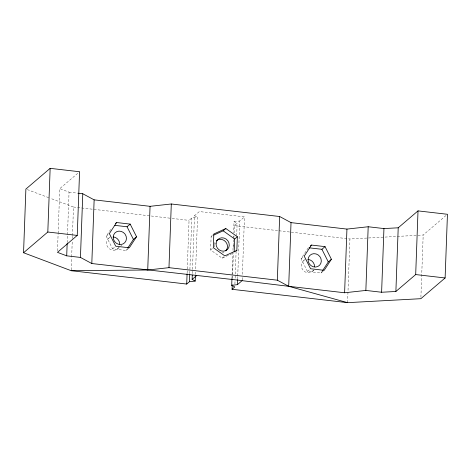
<?xml version="1.0" encoding="UTF-8"?>
<svg xmlns="http://www.w3.org/2000/svg" width="471" height="471" viewBox="0 0 471 471"><rect width="100%" height="100%" fill="white"/><g stroke="black" fill="none" stroke-linecap="round" stroke-linejoin="round"><path stroke-width="0.35" stroke-dasharray="2.35 1.77" d="M232.462 278.32L233.363 253.433M233.575 247.575L233.734 243.183M233.946 237.331L233.999 235.865M234.105 232.939L234.37 225.615L237.143 223.278L234.034 221.623L233.634 232.597M57.491 250.878L58.11 234.04M58.133 233.31L59.77 188.665L79.575 171.744M67.194 242.665L67.459 235.341M67.488 234.611L69.043 192.156L59.77 188.665M71.186 269.96L71.639 257.519M71.669 256.783L72.228 241.417M72.34 238.485L72.416 236.289M72.446 235.559L73.494 207.01L50.368 198.297M187.117 273.074L189.048 220.375L191.791 218.032L197.543 217.402L195.583 270.831M189.748 273.663L191.791 218.032M192.345 273.569L194.464 215.747L199.151 211.744L199.91 211.626L244.484 216.878L242.388 274.646M195.447 274.493L195.553 271.567M232.168 253.604L222.147 258.173L210.625 249.971L211.132 236.289L213.269 234.464M231.944 278.714L232.05 275.782M232.073 275.052L233.392 239.186M233.416 238.456L233.522 235.529M234.917 284.031L235.023 281.099M235.129 278.173L236.095 251.826M236.689 235.718L237.143 223.278M237.637 278.808L237.714 276.612M237.743 275.882L239.757 220.981L244.502 216.937M242.194 279.951L242.288 277.295M347.586 302.659L349.924 238.98L423.188 235.011L447.45 214.287M420.903 297.225L423.188 235.011M128.789 248.241L126.187 250.46L112.593 248.888L106.234 236.259L111.456 228.27M126.187 250.46L127.394 248.617M323.135 271.219L321.051 272.997L307.463 271.426L301.099 258.791L308.328 247.728M321.051 272.997L322.659 270.537M106.234 236.259L108.836 234.034M108.595 238.314L111.18 236.106M112.593 248.888L115.195 246.669M117.615 248.823L121.754 245.291M210.625 249.971L212.768 248.14M222.147 258.173L223.754 256.801M301.099 258.791L303.183 257.013M303.465 260.852L306.05 258.644M307.463 271.426L310.065 269.2M312.485 271.355L314.033 270.03M211.132 236.289L212.462 235.683M234.034 221.623L239.757 220.981M69.043 192.156L77.721 193.163M73.494 207.01L171.473 218.344M172.174 218.426L189.048 220.375M234.37 225.615L278.29 230.696M279.02 230.778L349.924 238.98M27.247 189.577L49.691 198.038M194.464 215.747L197.543 217.402M118.721 247.563A6.924 6.4 49.5 0 1 108.253 247.74A6.924 6.4 49.5 0 1 110.008 237.413M313.586 270.095A6.924 6.4 49.5 0 1 303.118 270.272A6.924 6.4 49.5 0 1 304.872 259.951M223.966 252.168A6.924 6.4 49.5 0 1 222.341 252.65M214.405 246.998A6.924 6.4 49.5 0 1 214.246 245.25M214.293 244.673A6.924 6.4 49.5 0 1 215.253 242.017"/><path stroke-width="0.71" d="M78.445 193.245L82.778 193.746L94.141 199.851L150.055 206.322L171.303 203.984L279.662 216.513L291.025 222.624L346.939 229.089L368.192 226.751L383.942 228.57L398.213 227.799L418.018 210.884L447.45 214.287L445.113 277.967L420.85 298.691L347.586 302.659L232.068 289.3L232.227 284.908M195.394 275.953L195.206 281.081L189.454 281.711L186.71 284.054L71.156 270.69L23.55 252.744L25.887 189.065L50.15 168.341L79.575 171.744L77.244 235.423L57.438 252.344L66.711 255.835L80.447 257.425L91.804 263.53L242.171 280.616L237.419 284.661L231.703 285.296L231.944 278.714M23.55 252.744L47.812 232.02L50.15 168.341M66.711 255.835L67.165 243.395M80.447 257.425L82.778 193.746M91.804 263.53L94.141 199.851M71.156 270.69L147.723 270.001L150.055 206.322M147.723 270.001L168.971 267.663L171.303 203.984M186.71 284.054L187.087 273.81M189.454 281.711L189.725 274.393M195.206 281.081L192.133 279.427L192.292 275.035M234.199 251.973L234.676 239.015L237.349 236.725L225.827 228.523L213.805 234.005L213.304 247.681L224.826 255.883L236.848 250.407L237.349 236.725M237.419 284.661L237.608 279.538M347.586 302.659L288.694 286.303L277.331 280.192L279.662 216.513M445.113 277.967L415.687 274.564L395.881 291.478L381.61 292.25L365.855 290.43L344.607 292.768L288.694 286.303L291.025 222.624M344.607 292.768L346.939 229.089M365.855 290.43L368.192 226.751M381.61 292.25L383.942 228.57M395.881 291.478L398.213 227.799M415.687 274.564L418.018 210.884M116.584 222.53L109.354 233.592L115.719 246.221L129.313 247.793L136.543 236.736L130.179 224.102L116.584 222.53L115.548 223.419M127.794 248.005L133.417 239.403L136.543 236.736M311.455 245.061L304.219 256.124L310.583 268.758L324.178 270.33L331.407 259.268L325.043 246.633L311.455 245.061L310.413 245.95M322.659 270.537L328.287 261.935L331.407 259.268M114.895 225.362L127.058 226.769L130.179 224.102M213.799 235.07L223.154 230.814L225.827 228.523M192.133 279.427L196.813 275.423M235.777 251.32L236.848 250.407M232.068 289.3L234.805 286.957L231.703 285.296M309.047 247.811L321.923 249.3L325.043 246.633M47.812 232.02L77.244 235.423M168.971 267.663L277.331 280.192M242.135 280.663L288.694 286.303M223.154 230.814L234.676 239.015M321.923 249.3L328.287 261.935M127.058 226.769L133.417 239.403M113.352 236.907A6.924 6.4 49.5 0 1 119.728 244.331M308.217 259.439A6.924 6.4 49.5 0 1 314.593 266.869M216.354 240.763A6.924 6.4 49.5 0 1 225.521 241.617A6.924 6.4 49.5 0 1 225.78 250.884M216.03 243.725A6.924 6.4 49.5 0 0 225.75 250.643A6.924 6.4 49.5 0 0 226.174 239.103A6.924 6.4 49.5 0 0 216.03 243.725M113.205 237.066A6.924 6.4 49.5 0 0 122.925 243.984A6.924 6.4 49.5 0 0 123.349 232.439A6.924 6.4 49.5 0 0 113.205 237.066M308.069 259.598A6.924 6.4 49.5 0 0 317.79 266.515A6.924 6.4 49.5 0 0 318.213 254.976A6.924 6.4 49.5 0 0 308.069 259.598"/></g></svg>
